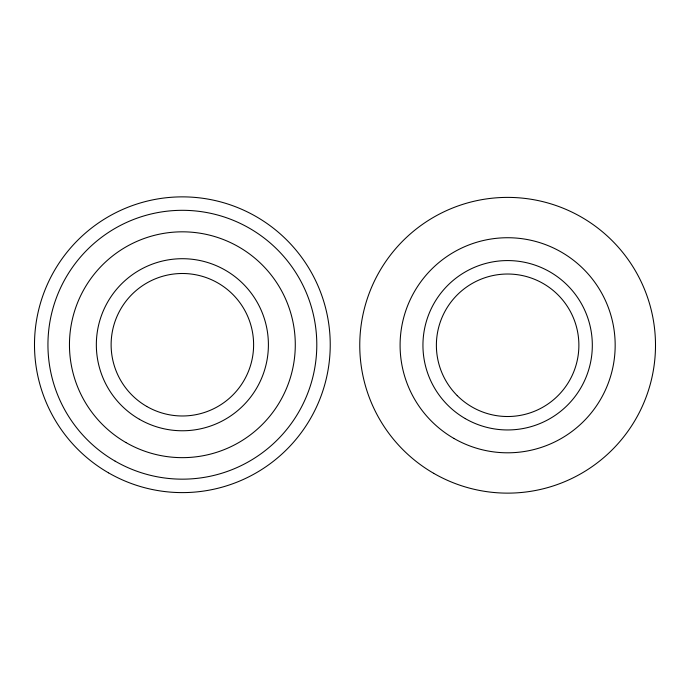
<?xml version="1.0" encoding="UTF-8"?>
<svg xmlns="http://www.w3.org/2000/svg" width="690" height="690" viewBox="0 0 690 690"><rect width="100%" height="100%" fill="white"/><g stroke="black" fill="none" stroke-linecap="round" stroke-linejoin="round"><path stroke-width="1.03" d="M108.434 472.797A147.867 147.867 0 0 0 330.234 344.733A147.867 147.867 0 0 0 108.434 216.677A147.867 147.867 0 0 0 108.434 472.797M115.152 461.153A134.429 134.429 0 0 0 316.796 344.733A134.429 134.429 0 0 0 115.152 228.321A134.429 134.429 0 0 0 115.152 461.153M146.746 406.436A71.242 71.242 0 0 0 253.61 344.733A71.242 71.242 0 0 0 146.746 283.038A71.242 71.242 0 0 0 146.746 406.436M139.354 419.244A86.034 86.034 0 0 0 268.401 344.733A86.034 86.034 0 0 0 139.354 270.23A86.034 86.034 0 0 0 139.354 419.244M125.908 442.523A112.918 112.918 0 0 0 295.286 344.733A112.918 112.918 0 0 0 125.908 246.951A112.918 112.918 0 0 0 125.908 442.523M465.284 418.606A84.689 84.689 0 0 0 592.322 345.267A84.689 84.689 0 0 0 465.284 271.92A84.689 84.689 0 0 0 465.284 418.606M433.7 473.323A147.867 147.867 0 0 0 655.5 345.267A147.867 147.867 0 0 0 433.7 217.203A147.867 147.867 0 0 0 433.7 473.323M457.254 395.646A71.242 71.242 0 0 0 576.452 363.699A71.242 71.242 0 0 0 489.193 276.449A71.242 71.242 0 0 0 457.254 395.646M453.865 438.4A107.537 107.537 0 0 0 615.17 345.267A107.537 107.537 0 0 0 453.865 252.135A107.537 107.537 0 0 0 453.865 438.4"/></g></svg>
